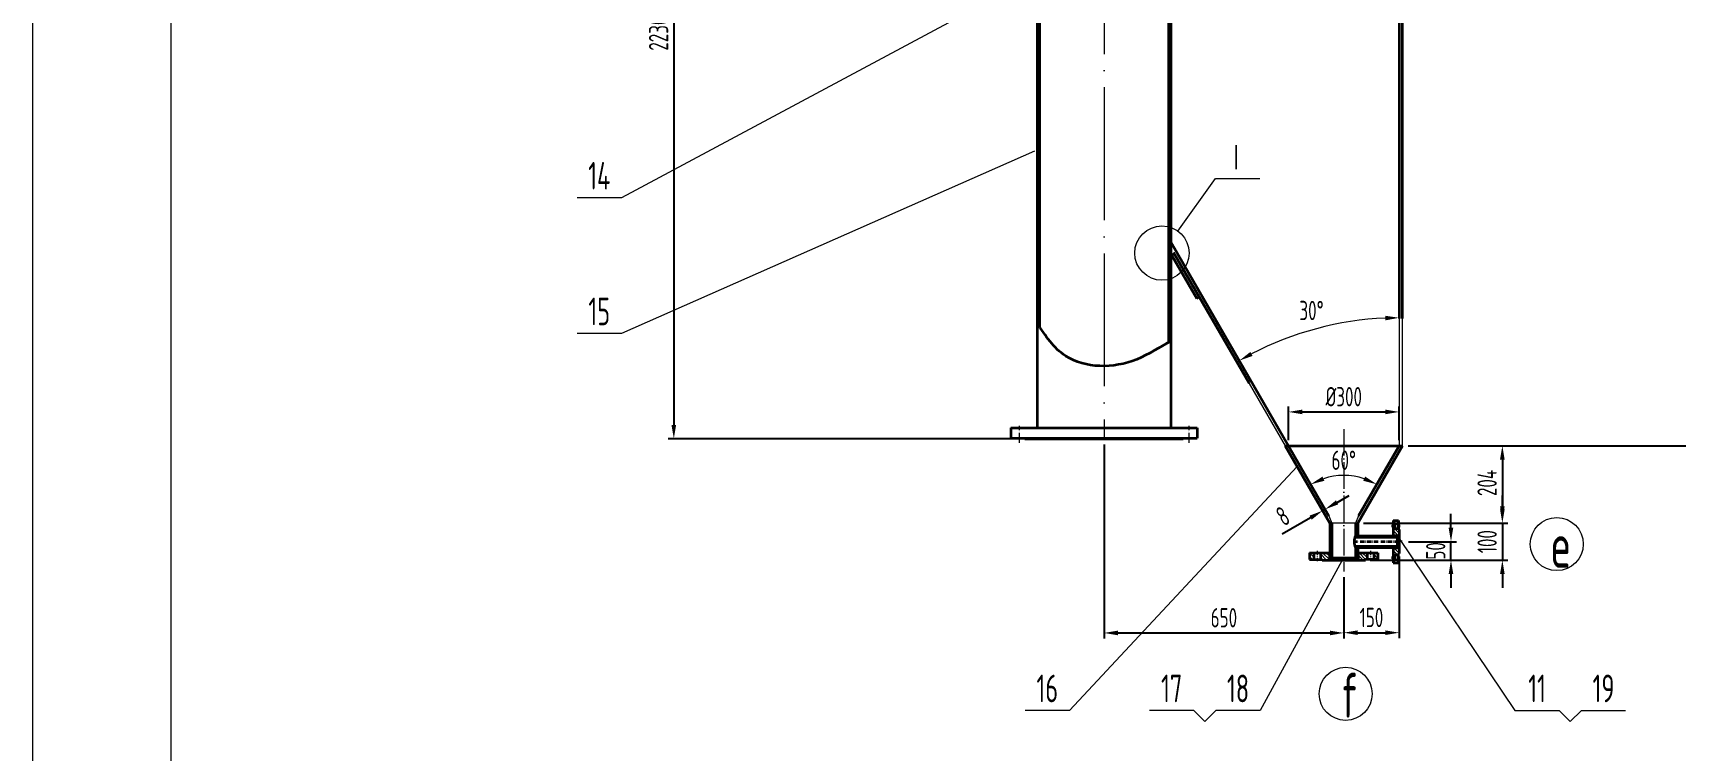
# Model space of a CAD drawing. Header units: millimetres. Extents: x -26868 to -17958, y -12097 to 518.
# Drawn here: x -26868 to -22413, y -8612 to -6666 of the extents above; entities that cross this region are included whole.
import ezdxf
from ezdxf.enums import TextEntityAlignment as Align

# ---------------------------------------------------------------- set-up
doc = ezdxf.new("R2010")
doc.units = ezdxf.units.MM
for name, pattern in [('ACAD_ISO02W100', [11, 8, -3]), ('ACAD_ISO04W100', [30, 24, -3, 0, -3]), ('ACAD_ISO10W100', [18.7, 12, -3, 0.7, -3])]:
    doc.linetypes.add(name, pattern=pattern)
for name, color, linetype, lineweight in [('中心线', 1, 'ACAD_ISO04W100', 18), ('中粗线', 3, 'Continuous', 35), ('标注', 7, 'Continuous', 18), ('细实线', 7, 'Continuous', 18), ('虚线', 2, 'ACAD_ISO02W100', 18)]:
    doc.layers.add(name, color=color, linetype=linetype, lineweight=lineweight)
doc.styles.add('HGCAD', font='gbenor.shx', dxfattribs={"width": 0.75, "bigfont": 'gbcbig.shx'})
doc.dimstyles.new('HGCAD$0', dxfattribs={"dimscale": 15, "dimtxt": 3.5, "dimasz": 2.5, "dimexe": 1, "dimexo": 1, "dimgap": 1, "dimtad": 1, "dimdsep": 46, "dimtxsty": 'HGCAD', "dimcen": 0, "dimadec": 1, "dimazin": 0, "dimtfac": 1, "dimtmove": 0, "dimatfit": 1, "dimfxl": 1, "dimarcsym": 0})
doc.dimstyles.new('HGCAD$2', dxfattribs={"dimscale": 15, "dimtxt": 3.5, "dimasz": 2.5, "dimexe": 1, "dimexo": 1, "dimgap": 1, "dimtad": 2, "dimtih": 1, "dimdsep": 46, "dimtxsty": 'HGCAD', "dimcen": 0, "dimazin": 0, "dimtfac": 1, "dimtmove": 0, "dimatfit": 1, "dimfxl": 1, "dimarcsym": 0})
pattern_1 = [(135, (-9740.466, -18957.2835), (-4.490128, -4.490128), [])]

# ---------------------------------------------------------------- blocks, each defined once
blk = doc.blocks.new('HGCAD#HGTFTK~A1Z~HGCAD图框')
at = {"layer": '细实线', "color": 7}
blk.add_lwpolyline([(10, -10), (-584, -10), (-584, 831), (10, 831)], close=True, dxfattribs=at)
at = {"layer": '细实线', "color": 2}
blk.add_lwpolyline([(0, 0), (-559, 0), (-559, 821), (0, 821)], close=True, dxfattribs=at)
blk = doc.blocks.new('*D53')
at = {"layer": 'Defpoints', "color": 0, "ltscale": 15}
for p in [(-23464.1, -7784.1), (-23164.1, -7784.1), (-23283, -7867.4), (-23354.4, -7974.1), (-23273.8, -7974.1)]:
    blk.add_point(p, dxfattribs=at)
at = {"layer": '标注', "color": 0, "ltscale": 15}
blk.add_arc((-23314.1, -8043.9), 179.2, 72.0125, 107.9875, dxfattribs=at)
for points in [[(-23366.9, -7879.2), (-23372, -7867.7), (-23403.7, -7888.7)], [(-23256.3, -7867.7), (-23261.3, -7879.2), (-23224.5, -7888.7)]]:
    blk.add_solid(points, dxfattribs=at)
at = {"layer": '标注', "color": 0, "ltscale": 15, "insert": (-23314.1, -7823.5), "char_height": 52.5, "attachment_point": 5, "style": 'HGCAD'}
blk.add_mtext('60°', dxfattribs=at)
blk = doc.blocks.new('*D54')
at = {"layer": 'Defpoints', "color": 0, "ltscale": 15}
for p in [(-23164.1, -8076.6), (-23314.1, -8124.9), (-23164.1, -8290.7)]:
    blk.add_point(p, dxfattribs=at)
at = {"layer": '标注', "color": 0, "lineweight": -2, "ltscale": 15}
for p, q in [((-23164.1, -8091.6), (-23164.1, -8305.7)), ((-23314.1, -8139.9), (-23314.1, -8305.7)), ((-23276.6, -8290.7), (-23201.6, -8290.7))]:
    blk.add_line(p, q, dxfattribs=at)
at = {"layer": '标注', "color": 0, "ltscale": 15}
for points in [[(-23276.6, -8284.5), (-23276.6, -8297), (-23314.1, -8290.7)], [(-23201.6, -8284.5), (-23201.6, -8297), (-23164.1, -8290.7)]]:
    blk.add_solid(points, dxfattribs=at)
at = {"layer": '标注', "color": 0, "ltscale": 15, "insert": (-23239.1, -8249.5), "char_height": 52.5, "attachment_point": 5, "style": 'HGCAD'}
blk.add_mtext('150', dxfattribs=at)
blk = doc.blocks.new('*D15')
at = {"layer": 'Defpoints', "color": 0, "ltscale": 15}
for p in [(-23153.3, -8044.1), (-23023.5, -8044.1), (-23255.1, -8094.1)]:
    blk.add_point(p, dxfattribs=at)
at = {"layer": '标注', "color": 0, "lineweight": -2, "ltscale": 15}
for p, q in [((-23023.5, -8006.6), (-23023.5, -7969.1)), ((-23138.3, -8044.1), (-23008.5, -8044.1)), ((-23023.5, -8094.1), (-23023.5, -8044.1)), ((-23240.1, -8094.1), (-23008.5, -8094.1)), ((-23023.5, -8131.6), (-23023.5, -8169.1))]:
    blk.add_line(p, q, dxfattribs=at)
at = {"layer": '标注', "color": 0, "ltscale": 15}
for points in [[(-23029.8, -8006.6), (-23017.3, -8006.6), (-23023.5, -8044.1)], [(-23029.8, -8131.6), (-23017.3, -8131.6), (-23023.5, -8094.1)]]:
    blk.add_solid(points, dxfattribs=at)
at = {"layer": '标注', "color": 0, "ltscale": 15, "insert": (-23064.8, -8069.1), "char_height": 52.5, "attachment_point": 5, "rotation": 90, "style": 'HGCAD'}
blk.add_mtext('50', dxfattribs=at)
blk = doc.blocks.new('*D16')
at = {"layer": 'Defpoints', "color": 0, "ltscale": 15}
for p in [(-23276.1, -7994.1), (-23255.1, -8094.1), (-22884.2, -8094.1)]:
    blk.add_point(p, dxfattribs=at)
at = {"layer": '标注', "color": 0, "lineweight": -2, "ltscale": 15}
for p, q in [((-22884.2, -7956.6), (-22884.2, -7919.1)), ((-23261.1, -7994.1), (-22869.2, -7994.1)), ((-22884.2, -7994.1), (-22884.2, -8094.1)), ((-23240.1, -8094.1), (-22869.2, -8094.1)), ((-22884.2, -8131.6), (-22884.2, -8169.1))]:
    blk.add_line(p, q, dxfattribs=at)
at = {"layer": '标注', "color": 0, "ltscale": 15}
for points in [[(-22890.5, -7956.6), (-22878, -7956.6), (-22884.2, -7994.1)], [(-22890.5, -8131.6), (-22878, -8131.6), (-22884.2, -8094.1)]]:
    blk.add_solid(points, dxfattribs=at)
at = {"layer": '标注', "color": 0, "ltscale": 15, "insert": (-22925.5, -8044.1), "char_height": 52.5, "attachment_point": 5, "rotation": 90, "style": 'HGCAD'}
blk.add_mtext('100', dxfattribs=at)
blk = doc.blocks.new('*D17')
at = {"layer": 'Defpoints', "color": 0, "ltscale": 15}
for p in [(-22915.4, -7784.1), (-22884.2, -7985.9), (-22884.2, -7985.9)]:
    blk.add_point(p, dxfattribs=at)
at = {"layer": '标注', "color": 0, "lineweight": -2, "ltscale": 15}
for p, q in [((-22900.4, -7784.1), (-22869.2, -7784.1)), ((-22884.2, -7821.6), (-22884.2, -7948.4))]:
    blk.add_line(p, q, dxfattribs=at)
at = {"layer": '标注', "color": 0, "ltscale": 15}
for points in [[(-22890.5, -7821.6), (-22878, -7821.6), (-22884.2, -7784.1)], [(-22890.5, -7948.4), (-22878, -7948.4), (-22884.2, -7985.9)]]:
    blk.add_solid(points, dxfattribs=at)
at = {"layer": '标注', "color": 0, "ltscale": 15, "insert": (-22925.5, -7885), "char_height": 52.5, "attachment_point": 5, "rotation": 90, "style": 'HGCAD'}
blk.add_mtext('204', dxfattribs=at)
blk = doc.blocks.new('*D9')
at = {"layer": 'Defpoints', "color": 0, "ltscale": 15}
for p in [(-23164.1, -7692.6), (-23464.1, -7784.1), (-23164.1, -7784.1)]:
    blk.add_point(p, dxfattribs=at)
at = {"layer": '标注', "color": 0, "lineweight": -2, "ltscale": 15}
for p, q in [((-23464.1, -7769.1), (-23464.1, -7677.6)), ((-23426.6, -7692.6), (-23201.6, -7692.6)), ((-23164.1, -7769.1), (-23164.1, -7677.6))]:
    blk.add_line(p, q, dxfattribs=at)
at = {"layer": '标注', "color": 0, "ltscale": 15}
for points in [[(-23426.6, -7686.3), (-23426.6, -7698.8), (-23464.1, -7692.6)], [(-23201.6, -7686.3), (-23201.6, -7698.8), (-23164.1, -7692.6)]]:
    blk.add_solid(points, dxfattribs=at)
at = {"layer": '标注', "color": 0, "ltscale": 15, "insert": (-23314.1, -7651.3), "char_height": 52.5, "attachment_point": 5, "style": 'HGCAD'}
blk.add_mtext('%%C300', dxfattribs=at)
blk = doc.blocks.new('*D10')
at = {"layer": 'Defpoints', "color": 0, "ltscale": 15}
for p in [(-23464.1, -7784.1), (-23164.1, -7784.1), (-23283, -7867.4), (-23347.6, -7985.9), (-23280.6, -7985.9)]:
    blk.add_point(p, dxfattribs=at)
at = {"layer": '标注', "color": 0, "ltscale": 15}
blk.add_arc((-23314.1, -8043.9), 179.2, 72.0125, 107.9875, dxfattribs=at)
for points in [[(-23366.9, -7879.2), (-23372, -7867.7), (-23403.7, -7888.7)], [(-23256.3, -7867.7), (-23261.3, -7879.2), (-23224.5, -7888.7)]]:
    blk.add_solid(points, dxfattribs=at)
at = {"layer": '标注', "color": 0, "ltscale": 15, "insert": (-23314.1, -7823.5), "char_height": 52.5, "attachment_point": 5, "style": 'HGCAD'}
blk.add_mtext('60°', dxfattribs=at)
blk = doc.blocks.new('*D38')
at = {"layer": 'Defpoints', "color": 0, "ltscale": 15}
for p in [(-23382.7, -7941.2), (-23375.7, -7937.2), (-23371.6, -7960.3)]:
    blk.add_point(p, dxfattribs=at)
at = {"layer": '标注', "color": 0, "lineweight": -2, "ltscale": 15}
for p, q in [((-23332.2, -7937.6), (-23299.7, -7918.8)), ((-23375.2, -7954.2), (-23364.1, -7973.3)), ((-23364.7, -7956.3), (-23371.6, -7960.3)), ((-23368.2, -7950.2), (-23357.2, -7969.3)), ((-23404.1, -7979.1), (-23480.9, -8023.4))]:
    blk.add_line(p, q, dxfattribs=at)
at = {"layer": '标注', "color": 0, "ltscale": 15}
for points in [[(-23407.2, -7973.7), (-23401, -7984.5), (-23371.6, -7960.3)], [(-23335.3, -7932.2), (-23329.1, -7943), (-23364.7, -7956.3)]]:
    blk.add_solid(points, dxfattribs=at)
at = {"layer": '标注', "color": 0, "ltscale": 15, "insert": (-23479.4, -7974.9), "char_height": 52.5, "attachment_point": 5, "rotation": 30, "style": 'HGCAD'}
blk.add_mtext('8', dxfattribs=at)
blk = doc.blocks.new('*D68')
at = {"layer": 'Defpoints', "color": 0, "ltscale": 15}
for p in [(-23964.1, -7765.4), (-23314.1, -8124.9), (-23314.1, -8291.4)]:
    blk.add_point(p, dxfattribs=at)
at = {"layer": '标注', "color": 0, "lineweight": -2, "ltscale": 15}
for p, q in [((-23964.1, -7780.4), (-23964.1, -8306.4)), ((-23314.1, -8139.9), (-23314.1, -8306.4)), ((-23926.6, -8291.4), (-23351.6, -8291.4))]:
    blk.add_line(p, q, dxfattribs=at)
at = {"layer": '标注', "color": 0, "ltscale": 15}
for points in [[(-23926.6, -8285.2), (-23926.6, -8297.7), (-23964.1, -8291.4)], [(-23351.6, -8285.2), (-23351.6, -8297.7), (-23314.1, -8291.4)]]:
    blk.add_solid(points, dxfattribs=at)
at = {"layer": '标注', "color": 0, "ltscale": 15, "insert": (-23639.1, -8250.2), "char_height": 52.5, "attachment_point": 5, "style": 'HGCAD'}
blk.add_mtext('650', dxfattribs=at)
blk = doc.blocks.new('*D69')
at = {"layer": 'Defpoints', "color": 0, "ltscale": 15}
for p in [(-23164.1, -6382.9), (-23775.6, -7244.6), (-23314.6, -7450.6), (-23464.1, -7784.1), (-23164.1, -7784.1)]:
    blk.add_point(p, dxfattribs=at)
at = {"layer": '标注', "color": 0, "ltscale": 15}
blk.add_arc((-23164.1, -8303.7), 866.2, 92.4805, 117.5195, dxfattribs=at)
for points in [[(-23201.8, -7432), (-23201.5, -7444.5), (-23164.1, -7437.5)], [(-23561.4, -7540.9), (-23567.4, -7530), (-23597.3, -7553.5)]]:
    blk.add_solid(points, dxfattribs=at)
at = {"layer": '标注', "color": 0, "ltscale": 15, "insert": (-23401.5, -7417.8), "char_height": 52.5, "attachment_point": 5, "style": 'HGCAD'}
blk.add_mtext('30°', dxfattribs=at)
blk = doc.blocks.new('*D70')
at = {"layer": 'Defpoints', "color": 0, "ltscale": 15}
for p in [(-22333.3, -5534.6), (-23154.9, -7784.1), (-22121.8, -7784.1)]:
    blk.add_point(p, dxfattribs=at)
at = {"layer": '标注', "color": 0, "lineweight": -2, "ltscale": 15}
for p, q in [((-22318.3, -5534.6), (-22106.8, -5534.6)), ((-22121.8, -5572.1), (-22121.8, -7746.6)), ((-23139.9, -7784.1), (-22106.8, -7784.1))]:
    blk.add_line(p, q, dxfattribs=at)
at = {"layer": '标注', "color": 0, "ltscale": 15}
for points in [[(-22128, -5572.1), (-22115.5, -5572.1), (-22121.8, -5534.6)], [(-22128, -7746.6), (-22115.5, -7746.6), (-22121.8, -7784.1)]]:
    blk.add_solid(points, dxfattribs=at)
at = {"layer": '标注', "color": 0, "ltscale": 15, "insert": (-22163, -6659.3), "char_height": 52.5, "attachment_point": 5, "rotation": 90, "style": 'HGCAD'}
blk.add_mtext('2250', dxfattribs=at)
blk = doc.blocks.new('*D81')
at = {"layer": 'Defpoints', "color": 0, "ltscale": 15}
for p in [(-25024.1, -5534.6), (-25130.4, -7765.3), (-24174.3, -7765.3)]:
    blk.add_point(p, dxfattribs=at)
at = {"layer": '细实线', "color": 0, "lineweight": -2, "ltscale": 15}
for p, q in [((-25039.1, -5534.6), (-25145.4, -5534.6)), ((-25130.4, -5572.1), (-25130.4, -7727.8)), ((-24189.3, -7765.3), (-25145.4, -7765.3))]:
    blk.add_line(p, q, dxfattribs=at)
at = {"layer": '细实线', "color": 0, "ltscale": 15}
for points in [[(-25136.7, -5572.1), (-25124.2, -5572.1), (-25130.4, -5534.6)], [(-25136.7, -7727.8), (-25124.2, -7727.8), (-25130.4, -7765.3)]]:
    blk.add_solid(points, dxfattribs=at)
at = {"layer": '细实线', "color": 0, "ltscale": 15, "insert": (-25171.7, -6650), "char_height": 52.5, "attachment_point": 5, "rotation": 90, "style": 'HGCAD'}
blk.add_mtext('2230.8', dxfattribs=at)

msp = doc.modelspace()

# ---------------------------------------------------------------- hatches: boundary and pattern name
at = {"layer": '标注'}
h = msp.add_hatch(dxfattribs=at)
h.set_pattern_fill('ANSI31', color=256, scale=2, angle=90, style=0)
h.set_pattern_definition(pattern_1)
h.paths.add_polyline_path([(-23180.137, -7986.574), (-23166.137, -7986.574), (-23166.137, -7994.574), (-23180.137, -7994.574)])
h.paths.add_polyline_path([(-23180.137, -8101.574), (-23166.137, -8101.574), (-23166.137, -8093.574), (-23180.137, -8093.574)])
h.paths.add_polyline_path([(-23180.137, -8027.574), (-23164.137, -8027.574), (-23164.137, -8011.574), (-23166.137, -8011.574), (-23166.137, -8008.574), (-23180.137, -8008.574)])
h.paths.add_polyline_path([(-23180.137, -8060.574), (-23164.137, -8060.574), (-23164.137, -8076.574), (-23166.137, -8076.574), (-23166.137, -8079.574), (-23180.137, -8079.574)])
h = msp.add_hatch(dxfattribs=at)
h.set_pattern_fill('ANSI31', color=256, scale=2, angle=90, style=0)
h.set_pattern_definition(pattern_1)
h.paths.add_polyline_path([(-23406.637, -8074.074), (-23406.637, -8092.074), (-23395.637, -8092.074), (-23395.637, -8074.074)])
h.paths.add_polyline_path([(-23221.637, -8074.074), (-23221.637, -8092.074), (-23232.637, -8092.074), (-23232.637, -8074.074)])
h.paths.add_polyline_path([(-23353.137, -8074.074), (-23353.137, -8094.074), (-23373.137, -8094.074), (-23373.137, -8092.074), (-23377.637, -8092.074), (-23377.637, -8074.074)])
h.paths.add_polyline_path([(-23275.137, -8074.074), (-23275.137, -8094.074), (-23255.137, -8094.074), (-23255.137, -8092.074), (-23250.637, -8092.074), (-23250.637, -8074.074)])

# ---------------------------------------------------------------- linework, layer by layer
at = {"layer": '中心线', "ltscale": 15}
msp.add_line((-23964.137, -961.695), (-23964.137, -7765.423), dxfattribs=at)
at = {"layer": '中心线'}
for p, q in [((-24216.637, -7735.342), (-24216.637, -7763.342)), ((-24216.637, -7735.342), (-23711.637, -7735.342)), ((-23711.637, -7735.342), (-23711.637, -7763.342))]:
    msp.add_line(p, q, dxfattribs=at)
at = {"layer": '中心线', "color": 1, "linetype": 'ACAD_ISO10W100'}
for p, q in [((-24194.137, -7730.342), (-24194.137, -7776.293)), ((-23734.137, -7730.342), (-23734.137, -7776.293)), ((-23386.637, -8069.074), (-23386.637, -8097.074)), ((-23241.637, -8069.074), (-23241.637, -8097.074))]:
    msp.add_line(p, q, dxfattribs=at)
at = {"layer": '中心线', "ltscale": 3}
msp.add_line((-23314.137, -7738.869), (-23314.137, -8124.92), dxfattribs=at)
at = {"layer": '中粗线'}
for p, q in [((-23156.137, -6367.47), (-23156.137, -7439.817)), ((-23164.137, -6372.089), (-23164.137, -7439.817)), ((-24145.137, -6614.95), (-24145.137, -7735.342)), ((-24139.137, -6614.95), (-24139.137, -7460.882)), ((-23789.137, -6614.95), (-23789.137, -7504.154)), ((-23783.137, -6614.95), (-23783.137, -7735.342)), ((-23783.137, -7231.56), (-23628.441, -7499.501)), ((-23775.637, -7244.55), (-23464.137, -7784.084)), ((-23775.637, -7260.55), (-23571.065, -7614.879)), ((-23780.403, -7268.294), (-23773.475, -7264.294)), ((-23780.403, -7268.294), (-23712.903, -7385.208)), ((-23712.903, -7385.208), (-23705.975, -7381.208)), ((-24216.637, -7735.342), (-24216.637, -7763.342)), ((-24216.637, -7735.342), (-23711.637, -7735.342)), ((-23711.637, -7735.342), (-23711.637, -7763.342)), ((-24216.637, -7763.342), (-23711.637, -7763.342)), ((-24216.637, -7763.342), (-23711.637, -7763.342)), ((-24178.637, -7763.342), (-24178.637, -7765.342)), ((-24178.637, -7763.342), (-24178.637, -7765.342)), ((-24178.637, -7765.342), (-23749.637, -7765.342)), ((-24178.637, -7765.342), (-23749.637, -7765.342)), ((-24178.637, -7765.342), (-23749.637, -7765.342)), ((-24178.637, -7765.342), (-23749.637, -7765.342)), ((-24156.565, -7765.342), (-23771.709, -7765.342)), ((-24156.565, -7765.342), (-23771.709, -7765.342)), ((-24156.565, -7765.342), (-23771.709, -7765.342)), ((-24156.565, -7765.342), (-23771.709, -7765.342)), ((-23749.637, -7765.342), (-23749.637, -7763.342)), ((-23749.637, -7765.342), (-23749.637, -7763.342)), ((-23473.375, -7784.084), (-23363.299, -7784.084)), ((-23473.375, -7784.084), (-23352.137, -7994.074)), ((-23473.375, -7784.084), (-23154.899, -7784.084)), ((-23464.137, -7784.084), (-23354.446, -7974.074)), ((-23154.899, -7784.084), (-23276.137, -7994.074)), ((-23164.137, -7784.084), (-23273.828, -7974.074)), ((-23352.137, -7994.074), (-23352.137, -8088.074)), ((-23346.137, -7994.074), (-23346.137, -8088.074)), ((-23282.137, -7994.074), (-23282.137, -8028.074)), ((-23276.137, -7994.074), (-23276.137, -8028.074)), ((-23180.137, -7986.574), (-23166.137, -7986.574)), ((-23180.137, -7986.574), (-23180.137, -8028.074)), ((-23180.137, -7994.574), (-23166.137, -7994.574)), ((-23180.137, -8008.574), (-23166.137, -8008.574)), ((-23166.137, -7986.574), (-23166.137, -8011.574)), ((-23166.137, -8011.574), (-23164.137, -8011.574)), ((-23164.137, -8011.574), (-23164.137, -8076.574)), ((-23283.764, -8031.574), (-23169.137, -8031.574)), ((-23283.764, -8056.574), (-23169.137, -8056.574)), ((-23282.137, -8028.074), (-23169.137, -8028.074)), ((-23282.137, -8060.074), (-23282.137, -8088.074)), ((-23282.137, -8060.074), (-23169.137, -8060.074)), ((-23276.137, -8060.074), (-23276.137, -8088.074)), ((-23180.137, -8027.574), (-23164.137, -8027.574)), ((-23180.137, -8060.074), (-23180.137, -8101.574)), ((-23180.137, -8060.574), (-23164.137, -8060.574)), ((-23169.137, -8028.074), (-23169.137, -8060.074)), ((-23164.137, -8044.074), (-23164.137, -8060.074)), ((-23406.637, -8074.074), (-23406.637, -8092.074)), ((-23406.637, -8074.074), (-23352.137, -8074.074)), ((-23406.637, -8092.074), (-23373.137, -8092.074)), ((-23395.637, -8074.074), (-23395.637, -8092.074)), ((-23377.637, -8074.074), (-23377.637, -8092.074)), ((-23373.137, -8092.074), (-23373.137, -8094.074)), ((-23373.137, -8094.074), (-23255.137, -8094.074)), ((-23353.137, -8074.074), (-23353.137, -8094.074)), ((-23352.137, -8088.074), (-23276.137, -8088.074)), ((-23276.137, -8074.074), (-23221.637, -8074.074)), ((-23275.137, -8074.074), (-23275.137, -8094.074)), ((-23255.137, -8094.074), (-23255.137, -8092.074)), ((-23221.637, -8092.074), (-23255.137, -8092.074)), ((-23250.637, -8074.074), (-23250.637, -8092.074)), ((-23232.637, -8074.074), (-23232.637, -8092.074)), ((-23221.637, -8074.074), (-23221.637, -8092.074)), ((-23180.137, -8079.574), (-23166.137, -8079.574)), ((-23180.137, -8093.574), (-23166.137, -8093.574)), ((-23180.137, -8101.574), (-23166.137, -8101.574)), ((-23164.137, -8076.574), (-23166.137, -8076.574)), ((-23166.137, -8101.574), (-23166.137, -8076.574))]:
    msp.add_line(p, q, dxfattribs=at)
at = {"layer": '中粗线', "color": 1, "linetype": 'ACAD_ISO10W100'}
for p, q in [((-23185.137, -8001.574), (-23161.137, -8001.574)), ((-23288.687, -8044.074), (-23155.882, -8044.074)), ((-23185.137, -8086.574), (-23161.137, -8086.574))]:
    msp.add_line(p, q, dxfattribs=at)
at = {"layer": '中粗线'}
msp.add_arc((-23252.302, -8044.074), 33.854, 151.796013, 208.203987, dxfattribs=at)
msp.add_open_spline([(-23783.137, -7501.015), (-23813.143, -7516.35), (-23896.876, -7575.825), (-24063.441, -7575.111), (-24123.281, -7486.472), (-24145.137, -7451.324)], degree=3, knots=[141.27622123, 141.27622123, 141.27622123, 141.27622123, 243.96301333, 436.66568808, 555.59222156, 555.59222156, 555.59222156, 555.59222156], dxfattribs=at)
at = {"layer": '标注', "ltscale": 15}
for p, q in [((-23156.137, -6367.47), (-23156.137, -7784.084)), ((-23164.137, -6372.089), (-23164.137, -7784.084)), ((-24199.589, -6538.244), (-25272.557, -7112.498)), ((-24152.637, -6985.898), (-25272.557, -7480.138)), ((-23764.287, -7202.441), (-23661.897, -7059.711)), ((-23661.897, -7059.711), (-23541.897, -7059.711)), ((-23775.637, -7260.55), (-23352.137, -7994.074)), ((-24057.839, -8501.719), (-23440.891, -7840.347)), ((-23354.446, -7974.074), (-23346.137, -7994.074)), ((-23273.828, -7974.074), (-23282.137, -7994.074)), ((-23276.137, -7994.074), (-23352.137, -7994.074)), ((-23164.137, -8035.868), (-22849.999, -8501.719)), ((-23314.137, -8085.868), (-23540.763, -8501.719)), ((-23690.763, -8531.719), (-23720.763, -8501.719)), ((-23660.763, -8501.719), (-23690.763, -8531.719)), ((-22729.999, -8501.719), (-22699.999, -8531.719)), ((-22699.999, -8531.719), (-22669.999, -8501.719))]:
    msp.add_line(p, q, dxfattribs=at)
at = {"layer": '标注', "color": 4, "ltscale": 15}
for p, q in [((-25272.557, -7112.498), (-25392.557, -7112.498)), ((-25272.557, -7480.138), (-25392.557, -7480.138)), ((-24057.839, -8501.719), (-24177.839, -8501.719)), ((-23720.763, -8501.719), (-23840.763, -8501.719)), ((-23540.763, -8501.719), (-23660.763, -8501.719)), ((-22849.999, -8501.719), (-22729.999, -8501.719)), ((-22669.999, -8501.719), (-22549.999, -8501.719))]:
    msp.add_line(p, q, dxfattribs=at)
at = {"layer": '标注', "ltscale": 15}
msp.add_circle((-23807.184, -7262.24), 73.594, dxfattribs=at)
at = {"layer": '标注', "ltscale": 20}
for centre in [(-22736.668, -8050.485), (-23309.027, -8456.434)]:
    msp.add_circle(centre, 71.902, dxfattribs=at)

# ---------------------------------------------------------------- block references
at = {"layer": '虚线', "ltscale": 15, "xscale": 15, "yscale": 15, "zscale": 15}
msp.add_blockref('HGCAD#HGTFTK~A1Z~HGCAD图框', (-18108.087, -11946.713), dxfattribs=at)

# ---------------------------------------------------------------- texts
at = {"layer": '标注', "ltscale": 15, "style": 'HGCAD', "width": 0.75}
msp.add_text('Ⅰ', height=75, dxfattribs=at).set_placement((-23605.992, -7004.86), align=Align.MIDDLE)
at = {"layer": '标注', "color": 3, "ltscale": 15, "style": 'HGCAD', "width": 0.75}
for s, p in [('14', (-25332.557, -7052.498)), ('15', (-25332.557, -7420.138)), ('16', (-24117.839, -8441.719)), ('17', (-23780.763, -8441.719)), ('18', (-23600.763, -8441.719)), ('11', (-22789.999, -8441.719)), ('19', (-22609.999, -8441.719))]:
    msp.add_text(s, height=75, dxfattribs=at).set_placement(p, align=Align.MIDDLE)
at = {"layer": '标注', "ltscale": 20, "style": 'HGCAD', "width": 0.75}
for s, p in [('e', (-22726.003, -8053.993)), ('f', (-23298.362, -8459.942))]:
    msp.add_text(s, height=121.5, dxfattribs=at).set_placement(p, align=Align.MIDDLE)

# ---------------------------------------------------------------- dimensions: what is measured, and where the dimension line sits
at = {"layer": '标注', "ltscale": 15}
for base, p1, p2, text, picture, middle in [((-22121.777, -7784.084), (-22333.348, -5534.561), (-23154.899, -7784.084), '2250', '*D70', (-22163.027, -6659.323)), ((-22884.226, -7985.868), (-22915.361, -7784.084), (-22884.226, -7985.868), '204', '*D17', (-22925.476, -7884.976))]:
    dim = msp.add_linear_dim(base=base, p1=p1, p2=p2, angle=90, text=text, dimstyle='HGCAD$0', dxfattribs=at)
    dim.commit()
    dim.dimension.update_dxf_attribs({"geometry": picture, "text_midpoint": middle})
for base, line1, line2, picture, middle in [((-23314.56, -7450.61), ((-23164.137, -6382.867), (-23164.137, -7784.084)), ((-23775.637, -7244.55), (-23464.137, -7784.084)), '*D69', (-23401.524, -7417.757)), ((-23283.021, -7867.423), ((-23164.137, -7784.084), (-23273.828, -7974.074)), ((-23464.137, -7784.084), (-23354.446, -7974.074)), '*D53', (-23314.137, -7823.451)), ((-23283.021, -7867.423), ((-23464.137, -7784.084), (-23347.637, -7985.868)), ((-23164.137, -7784.084), (-23280.637, -7985.868)), '*D10', (-23314.137, -7823.451))]:
    dim = msp.add_angular_dim_2l(base=base, line1=line1, line2=line2, dimstyle='HGCAD$2', override={"dimdec": 0, "dimadec": 0, "dimazin": 2}, dxfattribs=at)
    dim.commit()
    dim.dimension.update_dxf_attribs({"geometry": picture, "text_midpoint": middle})
dim = msp.add_linear_dim(base=(-23164.137, -7692.581), p1=(-23464.137, -7784.084), p2=(-23164.137, -7784.084), text='%%C<>', dimstyle='HGCAD$0', dxfattribs=at)
dim.commit()
dim.dimension.update_dxf_attribs({"geometry": '*D9', "text_midpoint": (-23314.137, -7651.331)})
for base, p1, p2, picture, middle in [((-23314.137, -8291.402), (-23964.137, -7765.423), (-23314.137, -8124.92), '*D68', (-23639.137, -8250.152)), ((-23164.137, -8290.701), (-23314.137, -8124.92), (-23164.137, -8076.574), '*D54', (-23239.137, -8249.451))]:
    dim = msp.add_linear_dim(base=base, p1=p1, p2=p2, dimstyle='HGCAD$0', dxfattribs=at)
    dim.commit()
    dim.dimension.update_dxf_attribs({"geometry": picture, "text_midpoint": middle})
dim = msp.add_aligned_dim(p1=(-23375.746, -7937.181), p2=(-23382.674, -7941.181), distance=22.108, dimstyle='HGCAD$0', dxfattribs=at)
dim.commit()
dim.dimension.update_dxf_attribs({"geometry": '*D38', "text_midpoint": (-23479.368, -7974.904)})
for base, p1, p2, picture, middle in [((-22884.226, -8094.074), (-23276.137, -7994.074), (-23255.137, -8094.074), '*D16', (-22884.226, -8044.074)), ((-23023.538, -8044.074), (-23255.137, -8094.074), (-23153.296, -8044.074), '*D15', (-23023.538, -8069.074))]:
    dim = msp.add_linear_dim(base=base, p1=p1, p2=p2, angle=90, dimstyle='HGCAD$0', dxfattribs=at)
    dim.commit()
    dim.dimension.update_dxf_attribs({"geometry": picture, "text_midpoint": middle, "dimtype": 160})
at = {"layer": '细实线', "ltscale": 15}
dim = msp.add_linear_dim(base=(-25130.416, -7765.342), p1=(-25024.064, -5534.561), p2=(-24174.341, -7765.342), angle=90, dimstyle='HGCAD$0', override={"dimdec": 1}, dxfattribs=at)
dim.commit()
dim.dimension.update_dxf_attribs({"geometry": '*D81', "text_midpoint": (-25171.666, -6649.952)})

doc.saveas('drawing.dxf')
